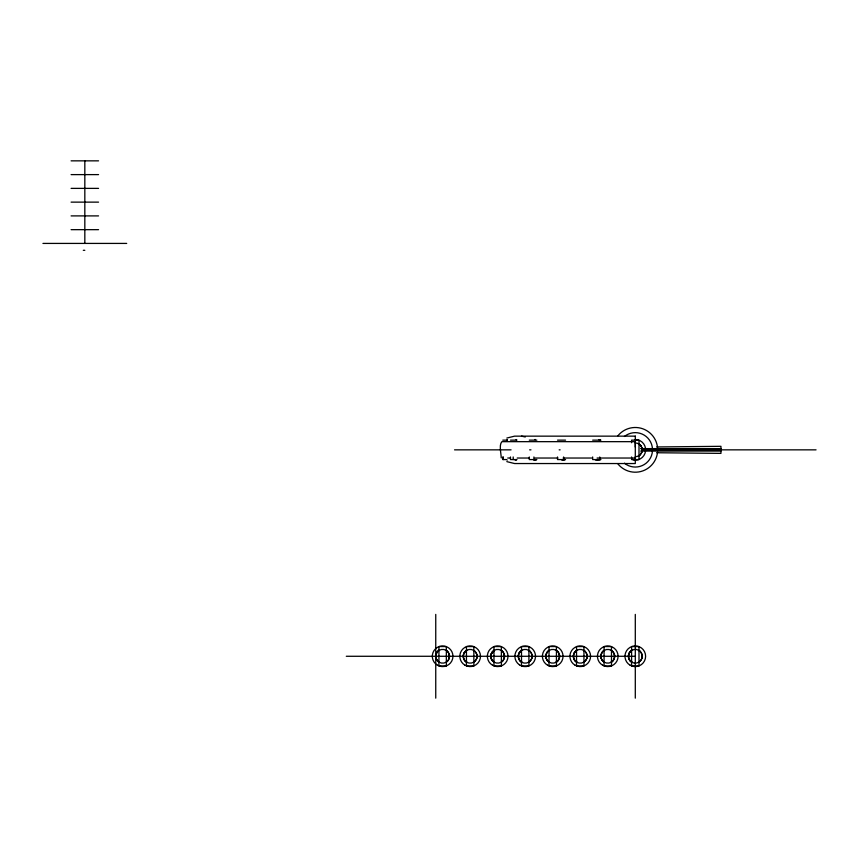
<?xml version="1.0" encoding="UTF-8"?>
<svg xmlns="http://www.w3.org/2000/svg" width="859" height="859" viewBox="0 0 859 859"><rect width="100%" height="100%" fill="white"/><g stroke="black" fill="none" stroke-linecap="round" stroke-linejoin="round"><path stroke-width="1.29" d="M635.295 447.045L635.295 441.784M437.746 651.401A5.229 3.919 -33.8 0 1 439.378 650.188C434.633 652.496 434.6 660.056 439.389 662.343A5.229 3.919 33.8 0 1 437.746 661.151M447.485 661.129A5.229 3.876 -33.8 0 1 446.444 661.978C450.492 659.551 450.47 653.012 446.455 650.553A5.229 3.876 33.8 0 1 447.485 651.423M464.096 653.033A5.229 3.876 -56.2 0 1 465.299 651.423A5.229 3.919 -33.8 0 1 466.899 650.188C462.153 652.496 462.131 660.056 466.909 662.343A5.229 3.919 33.8 0 1 465.267 661.151A5.229 3.876 56.2 0 1 464.096 659.508M475.006 661.129A5.229 3.876 -33.8 0 1 473.964 661.978C478.012 659.551 477.991 653.012 473.975 650.553A5.229 3.876 33.8 0 1 475.006 651.423M491.09 654.279L491.316 658.907L494.43 662.343A6.893 6.893 0 0 1 494.516 650.145L491.09 654.279A5.197 3.908 -78.8 0 0 490.779 656.276A5.197 3.908 78.8 0 0 491.08 658.273M502.526 661.129A5.229 3.876 -33.8 0 1 501.484 661.978C505.532 659.551 505.511 653.012 501.495 650.553A5.229 3.876 33.8 0 1 502.526 651.423M519.147 653.033A5.229 3.876 -56.2 0 1 520.35 651.423A5.229 3.919 -33.8 0 1 521.95 650.188C517.193 652.496 517.172 660.056 521.961 662.343A5.229 3.919 33.8 0 1 520.318 661.151A5.229 3.876 56.2 0 1 519.147 659.508M530.057 661.129A5.229 3.876 -33.8 0 1 528.435 662.321C533.235 660.088 533.214 652.475 528.446 650.209A5.229 3.876 33.8 0 1 530.057 651.423M546.668 653.033A5.229 3.876 -56.2 0 1 547.87 651.423A5.229 3.919 -33.8 0 1 549.47 650.188C544.724 652.496 544.703 660.056 549.481 662.343A5.229 3.919 33.8 0 1 547.838 661.151A5.229 3.876 56.2 0 1 546.668 659.508M557.577 661.129A5.229 3.876 -33.8 0 1 555.956 662.321C560.755 660.088 560.734 652.475 555.966 650.209A5.229 3.876 33.8 0 1 557.577 651.423M574.199 653.033A5.229 3.876 -56.2 0 1 575.39 651.423A5.229 3.919 -33.8 0 1 577.001 650.188C572.244 652.496 572.223 660.056 577.001 662.343A5.229 3.919 33.8 0 1 575.369 661.151A5.229 3.876 56.2 0 1 574.199 659.508M585.097 661.129A5.229 3.876 -33.8 0 1 583.486 662.321C588.275 660.088 588.254 652.475 583.486 650.209A5.229 3.876 33.8 0 1 585.097 651.423M640.148 454.701A5.229 3.876 -33.9 0 1 638.538 455.904C643.327 453.659 643.316 446.046 638.548 443.781M601.719 653.033A5.229 3.876 -56.2 0 1 602.921 651.423A5.229 3.919 -33.8 0 1 604.521 650.188C599.765 652.496 599.743 660.056 604.532 662.343A5.229 3.919 33.8 0 1 602.889 661.151A5.229 3.876 56.2 0 1 601.719 659.508M612.617 661.129A5.229 3.876 -33.8 0 1 611.007 662.321C615.796 660.088 615.785 652.475 611.017 650.209A5.229 3.876 33.8 0 1 612.617 651.423M629.239 653.033A5.229 3.876 -56.2 0 1 630.442 651.423A5.229 3.919 -33.8 0 1 632.041 650.188C627.295 652.496 627.274 660.056 632.052 662.343A5.229 3.919 33.8 0 1 630.409 661.151A5.229 3.876 56.2 0 1 629.239 659.508M640.148 661.129A5.229 3.876 -33.8 0 1 638.527 662.321C643.327 660.088 643.305 652.475 638.538 650.209A5.229 3.876 33.8 0 1 640.148 651.423M641.372 453.09L641.662 452.478M506.821 438.058L514.573 436.157L635.295 436.147M656.706 446.959L720.948 446.315L720.948 453.38L656.706 452.747M71.093 160.848L98.56 160.848M71.093 174.613L98.56 174.613M71.093 188.379L98.56 188.379M71.093 202.133L98.56 202.133M71.093 215.899L98.56 215.899M71.093 229.664L98.56 229.664M42.95 243.419L126.703 243.419M83.302 250.302L84.826 250.302M502.773 440.141L507.476 440.141M510.493 440.141L516.914 440.141M529.294 440.141L536.854 440.141M557.523 440.141L565.555 440.141M592.667 440.141L600.452 440.141M635.295 441.666L501.914 441.666C498.768 444.865 501.184 453.563 501.248 457.911M640.621 448.623L720.948 448.623M454.54 449.848L511.073 449.848M529.627 449.848L530.959 449.848M559.155 449.848L560.122 449.848M641.984 449.848L816.05 449.848M640.621 451.072L720.948 451.072M507.723 458.03L510.021 458.03M517.204 458.03L529.262 458.03M534.964 458.03L557.856 458.03M563.085 458.03L591.937 458.03M597.08 458.03L635.295 458.03M506.466 459.565L502.773 459.565L502.773 456.967M516.914 459.565L510.493 459.565L510.493 456.967M536.854 459.565L529.294 459.565L529.294 456.967M565.555 459.565L557.523 459.565L557.523 456.967M600.452 459.565L592.667 459.565L592.667 456.967M346.295 656.276L635.295 656.276M521.499 436.147L525.279 436.984M506.821 461.637L514.573 463.538L635.295 463.538L635.295 458.996M640.621 445.477L641.018 446.025M635.295 457.911L635.295 457.192M635.295 436.114L635.295 439.98M635.295 441.483L635.295 458.212M635.295 614.4L635.295 698.152M631.59 442.729L631.59 440.141L638.999 440.141L638.999 459.565L631.59 459.565L631.59 456.967M599.743 456.967L599.743 459.565M563.644 456.967L563.644 459.565M533.922 456.967L533.922 459.565M513.199 456.967L513.199 459.565M503.32 456.967L503.32 459.565M435.749 614.4L435.749 698.152M84.826 160.848L84.826 243.419M507.239 460.145A10.319 0.773 -90 0 1 507.121 459.93M507.025 440.173A10.319 0.773 -90 0 1 507.239 439.55M516.076 439.55A10.319 3.769 -90 0 1 516.603 439.765M516.603 459.93A10.319 3.769 -90 0 1 515.003 459.93M536.306 459.93A10.319 6.442 -90 0 1 533.568 459.93M534.932 439.529A10.319 6.442 -90 0 1 535.393 439.55M564.803 459.93A10.319 8.526 -90 0 1 561.775 460.059M598.863 439.636A10.319 9.857 -90 0 1 600.903 440.173M600.903 459.522A10.319 9.857 -90 0 1 595.362 459.93M635.306 439.529A10.319 10.319 0 0 1 645.56 450.954A10.319 10.319 0 0 1 633.104 459.93M635.295 442.965A6.883 6.883 0 0 1 642.178 449.848A6.883 6.883 0 0 1 635.295 456.73M641.877 447.861A5.197 3.865 78.8 0 1 642.167 449.848A5.197 3.865 -78.8 0 1 641.877 451.834M638.538 443.792A5.229 3.876 33.9 0 1 640.148 444.994M449.203 654.279A5.197 3.876 78.8 0 1 449.493 656.276A5.197 3.876 -78.8 0 1 449.203 658.262M436.576 653.033A5.229 3.876 -56.2 0 1 437.779 651.423M437.779 661.129A5.229 3.876 56.2 0 1 436.576 659.508M436.028 654.268A5.197 3.908 -78.8 0 0 435.728 656.276A5.197 3.908 78.8 0 0 436.028 658.273M476.724 654.279A5.197 3.876 78.8 0 1 477.024 656.276A5.197 3.876 -78.8 0 1 476.724 658.262M463.549 654.268A5.197 3.908 -78.8 0 0 463.259 656.276A5.197 3.908 78.8 0 0 463.549 658.273M504.244 654.279A5.197 3.876 78.8 0 1 504.544 656.276A5.197 3.876 -78.8 0 1 504.244 658.262M494.43 650.188A5.229 3.919 -33.8 0 0 492.798 651.401A5.229 3.876 -56.2 0 0 491.627 653.033M494.43 662.364A5.229 3.919 33.8 0 1 492.798 661.151A5.229 3.876 56.2 0 1 491.627 659.508M531.775 654.279A5.197 3.876 78.8 0 1 532.065 656.276A5.197 3.876 -78.8 0 1 531.775 658.262M518.6 654.268A5.197 3.908 -78.8 0 0 518.299 656.276A5.197 3.908 78.8 0 0 518.6 658.273M559.295 654.279A5.197 3.876 78.8 0 1 559.585 656.276A5.197 3.876 -78.8 0 1 559.295 658.262M546.12 654.268A5.197 3.908 -78.8 0 0 545.83 656.276A5.197 3.908 78.8 0 0 546.12 658.273M586.815 654.279A5.197 3.876 78.8 0 1 587.116 656.276A5.197 3.876 -78.8 0 1 586.815 658.262M573.651 654.268A5.197 3.908 -78.8 0 0 573.35 656.276A5.197 3.908 78.8 0 0 573.651 658.273M614.346 654.279A5.197 3.876 78.8 0 1 614.636 656.276A5.197 3.876 -78.8 0 1 614.346 658.262M601.171 654.268A5.197 3.908 -78.8 0 0 600.87 656.276A5.197 3.908 78.8 0 0 601.171 658.273M641.866 654.279A5.197 3.876 78.8 0 1 642.156 656.276A5.197 3.876 -78.8 0 1 641.866 658.262M628.691 654.268A5.197 3.908 -78.8 0 0 628.401 656.276A5.197 3.908 78.8 0 0 628.691 658.273M624.45 436.49A17.201 17.201 0 0 1 647.869 438.111A17.201 17.201 0 0 1 647.869 461.584A17.201 17.201 0 0 1 624.45 463.205M657.564 451.855A22.366 22.366 0 0 1 617.932 463.946M617.932 435.749A22.366 22.366 0 0 1 657.564 447.84M446.336 646.559L438.928 646.559L438.928 665.983L446.336 665.983L446.336 646.559M473.857 646.559L466.448 646.559L466.448 665.983L473.857 665.983L473.857 646.559M501.377 646.559L493.968 646.559L493.968 665.983L501.377 665.983L501.377 646.559M528.908 646.559L521.499 646.559L521.499 665.983L528.908 665.983L528.908 646.559M556.428 646.559L549.019 646.559L549.019 665.983L556.428 665.983L556.428 646.559M583.948 646.559L576.539 646.559L576.539 665.983L583.948 665.983L583.948 646.559M611.479 646.559L604.07 646.559L604.07 665.983L611.479 665.983L611.479 646.559M638.999 646.559L631.59 646.559L631.59 665.983L638.999 665.983L638.999 646.559M437.467 665.21A10.319 10.319 0 0 0 452.951 656.276A10.319 10.319 0 0 0 437.467 647.332A10.319 10.319 0 0 0 437.467 665.21M464.998 665.21A10.319 10.319 0 0 0 480.471 656.276A10.319 10.319 0 0 0 464.998 647.332A10.319 10.319 0 0 0 464.998 665.21M492.518 665.21A10.319 10.319 0 0 0 508.002 656.276A10.319 10.319 0 0 0 492.518 647.332A10.319 10.319 0 0 0 492.518 665.21M519.416 664.823A10.319 10.319 0 0 0 535.501 657.006A10.319 10.319 0 0 0 520.694 646.988A10.319 10.319 0 0 0 519.416 664.823M547.559 665.21A10.319 10.319 0 0 0 563.042 656.276A10.319 10.319 0 0 0 547.559 647.332A10.319 10.319 0 0 0 547.559 665.21M575.09 665.21A10.319 10.319 0 0 0 590.573 656.276A10.319 10.319 0 0 0 575.09 647.332A10.319 10.319 0 0 0 575.09 665.21M602.61 665.21A10.319 10.319 0 0 0 618.093 656.276A10.319 10.319 0 0 0 602.61 647.332A10.319 10.319 0 0 0 602.61 665.21M630.13 665.21A10.319 10.319 0 0 0 645.614 656.276A10.319 10.319 0 0 0 630.13 647.332A10.319 10.319 0 0 0 630.13 665.21M439.185 662.235A6.883 6.883 0 0 0 449.515 656.276A6.883 6.883 0 0 0 439.185 650.317A6.883 6.883 0 0 0 439.185 662.235M466.716 662.235A6.883 6.883 0 0 0 477.035 656.276A6.883 6.883 0 0 0 466.716 650.317A6.883 6.883 0 0 0 466.716 662.235M494.236 662.235A6.883 6.883 0 0 0 504.555 656.276A6.883 6.883 0 0 0 494.236 650.317A6.883 6.883 0 0 0 494.236 662.235M521.757 662.235A6.883 6.883 0 0 0 532.086 656.276A6.883 6.883 0 0 0 521.757 650.317A6.883 6.883 0 0 0 521.757 662.235M549.288 662.235A6.883 6.883 0 0 0 559.606 656.276A6.883 6.883 0 0 0 549.288 650.317A6.883 6.883 0 0 0 549.288 662.235M576.808 662.235A6.883 6.883 0 0 0 587.126 656.276A6.883 6.883 0 0 0 576.808 650.317A6.883 6.883 0 0 0 576.808 662.235M604.328 662.235A6.883 6.883 0 0 0 614.647 656.276A6.883 6.883 0 0 0 604.328 650.317A6.883 6.883 0 0 0 604.328 662.235M631.859 662.235A6.883 6.883 0 0 0 642.178 656.276A6.883 6.883 0 0 0 631.859 650.317A6.883 6.883 0 0 0 631.859 662.235"/></g></svg>
